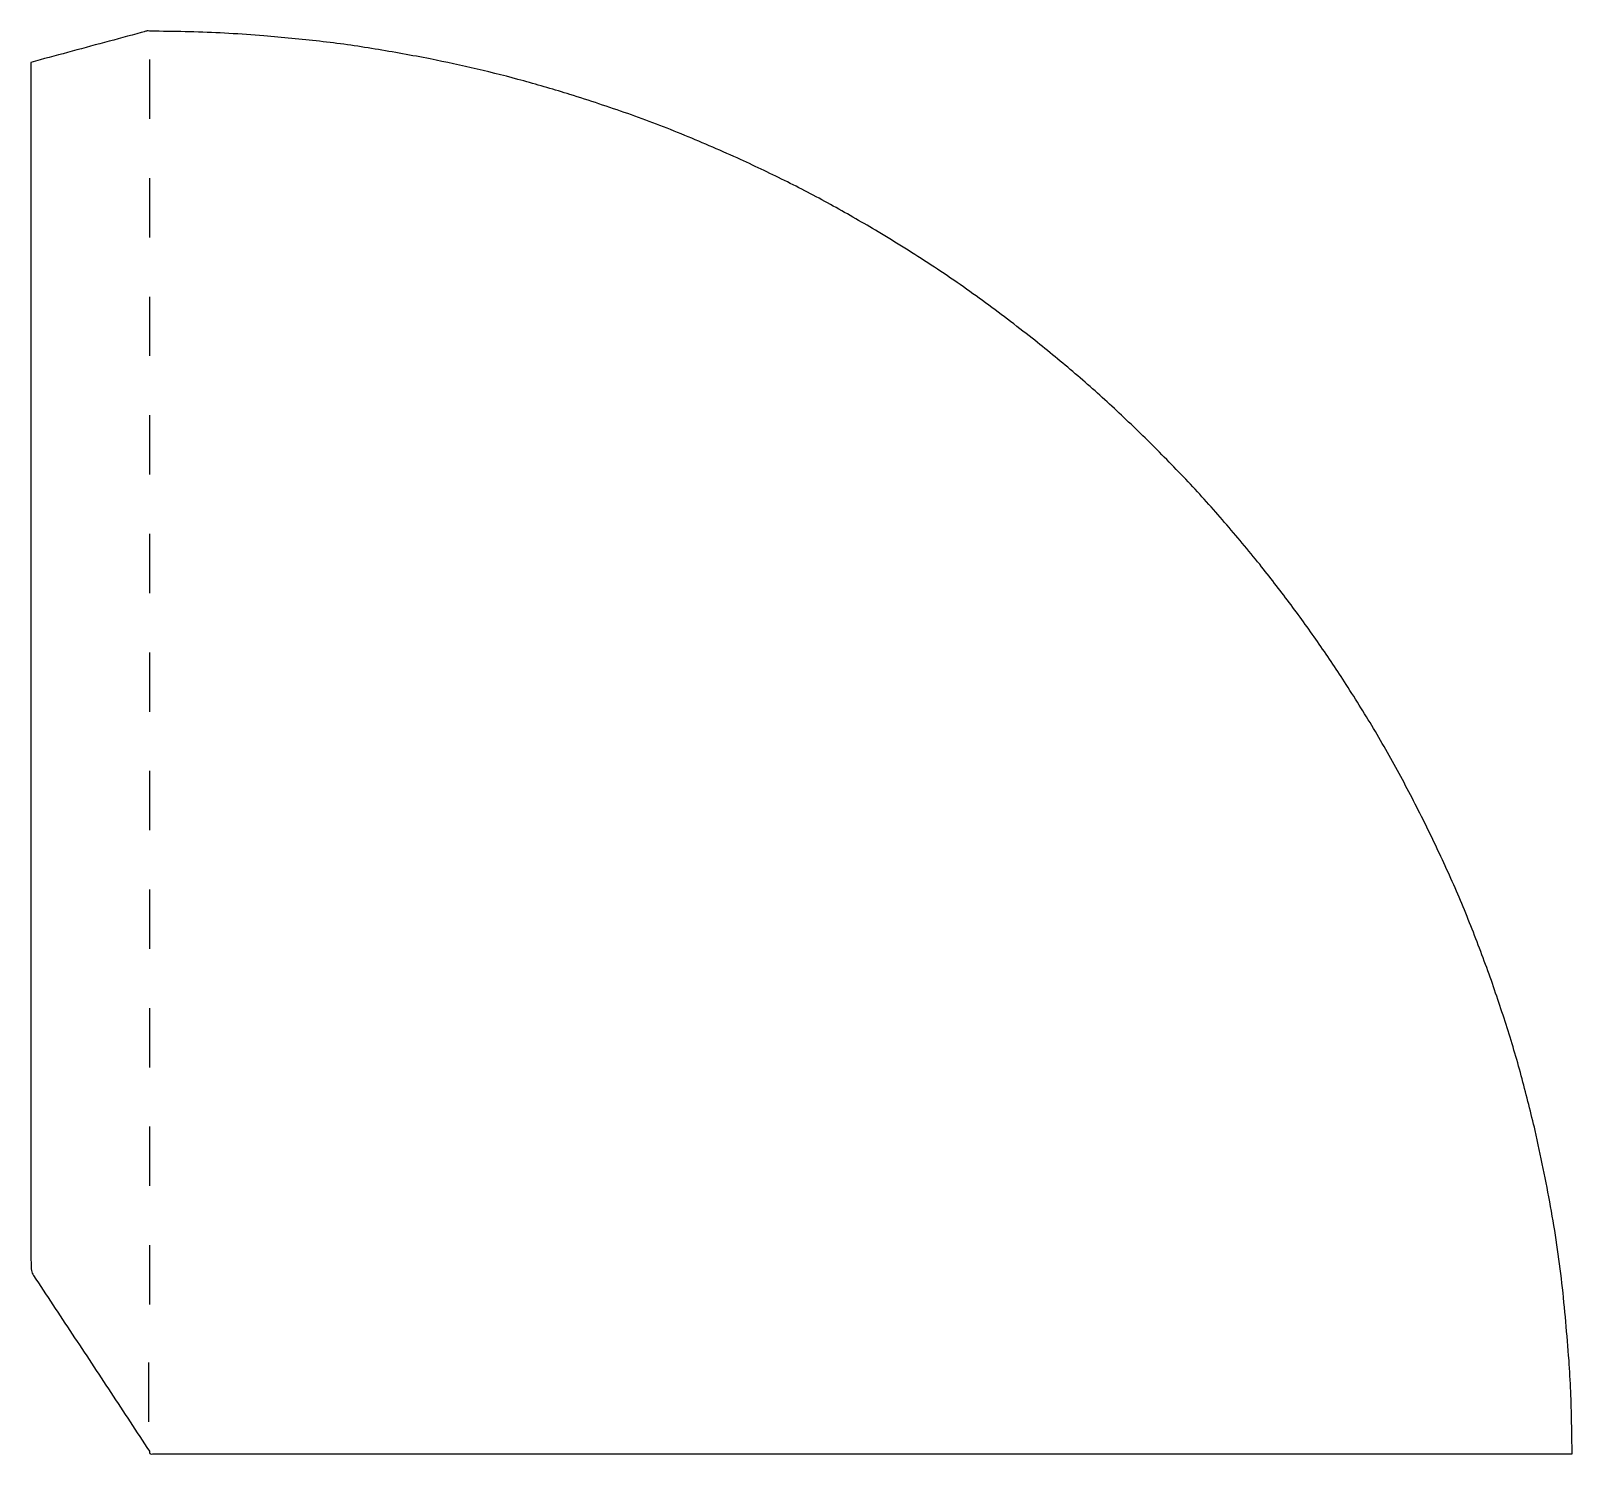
# Model space of a CAD drawing. Extents: x 9 to 297, y 53 to 318.
import ezdxf

# ---------------------------------------------------------------- set-up
doc = ezdxf.new("R2010")
doc.units = 0
doc.layers.get('0').update_dxf_attribs({"linetype": 'CONTINUOUS'})

msp = doc.modelspace()

# ---------------------------------------------------------------- linework, layer by layer
at = {"color": 1}
for points in [[(31.606913, 312.775261), (31.606913, 301.717258)], [(31.606913, 290.662078), (31.606913, 279.603764)], [(31.606913, 268.548556), (31.606913, 257.490807)], [(31.606913, 246.435598), (31.606913, 235.377849)], [(31.606913, 224.322076), (31.606913, 213.263762)], [(31.606913, 202.207989), (31.606913, 191.15024)], [(31.606913, 202.207989), (31.606913, 191.15024)], [(31.606913, 180.095878), (31.606913, 169.038129)], [(31.606913, 157.982356), (31.606913, 146.924607)], [(31.606913, 135.868833), (31.606913, 124.81052)], [(31.606913, 113.755029), (31.606913, 102.696998)], [(31.606913, 113.755029), (31.606913, 102.696998)], [(31.606913, 91.642071), (31.606913, 80.583758)], [(31.41472, 69.749247), (31.41472, 58.690933)]]:
    msp.add_lwpolyline(points, dxfattribs=at)
at = {"color": 7}
for points, knots in [([(30.09392, 317.805054), (27.804651, 317.187756), (23.226444, 315.95325), (16.359134, 314.100898), (11.780948, 312.866385), (9.491698, 312.249086)], [0, 0, 0, 0, 7.113106, 14.225185, 21.338237, 21.338237, 21.338237, 21.338237]), ([(31.604938, 318.081462), (31.469647, 318.107222), (31.134893, 318.17096), (30.649972, 317.923856), (30.275184, 317.843782), (30.09392, 317.805054)], [0, 0, 0, 0, 0.404112, 0.999902, 1.557948, 1.557948, 1.557948, 1.557948]), ([(33.397049, 318.049176), (33.197817, 318.053495), (32.799701, 318.062124), (32.202316, 318.072216), (31.804173, 318.078379), (31.604938, 318.081462)], [0, 0, 0, 0, 0.597835, 1.194627, 1.792406, 1.792406, 1.792406, 1.792406]), ([(52.958153, 317.215379), (50.78755, 317.370855), (46.446797, 317.681774), (39.923765, 317.954989), (35.572677, 318.01778), (33.397049, 318.049176)], [0, 0, 0, 0, 6.528261, 13.055159, 19.582559, 19.582559, 19.582559, 19.582559]), ([(83.962804, 312.898649), (80.541881, 313.539108), (73.700454, 314.819949), (63.356335, 316.270708), (56.424373, 316.900474), (52.958153, 317.215379)], [0, 0, 0, 0, 10.440338, 20.879396, 31.319891, 31.319891, 31.319891, 31.319891]), ([(9.491698, 312.249086), (9.491698, 287.451946), (9.491698, 237.857974), (9.491698, 163.466887), (9.491698, 113.87294), (9.491698, 89.075824)], [0, 0, 0, 0, 74.391422, 148.781915, 223.173262, 223.173262, 223.173262, 223.173262]), ([(110.051427, 306.269305), (107.184521, 307.125567), (101.450572, 308.838132), (92.747229, 311.048661), (86.891039, 312.281967), (83.962804, 312.898649)], [0, 0, 0, 0, 8.975556, 17.951543, 26.928383, 26.928383, 26.928383, 26.928383]), ([(141.880731, 294.139338), (138.415376, 295.668576), (131.48501, 298.726901), (120.865065, 302.783241), (113.655852, 305.107323), (110.051427, 306.269305)], [0, 0, 0, 0, 11.362309, 22.723489, 34.083527, 34.083527, 34.083527, 34.083527]), ([(167.536989, 280.654478), (164.751895, 282.275816), (159.182275, 285.518164), (150.62028, 290.012038), (144.793799, 292.763625), (141.880731, 294.139338)], [0, 0, 0, 0, 9.667233, 19.332501, 28.996625, 28.996625, 28.996625, 28.996625]), ([(196.2658, 260.799016), (193.190315, 263.169703), (187.039462, 267.910987), (177.455967, 274.544978), (170.843365, 278.617947), (167.536989, 280.654478)], [0, 0, 0, 0, 11.648345, 23.296248, 34.944683, 34.944683, 34.944683, 34.944683]), ([(218.20378, 241.348542), (215.863881, 243.616933), (211.183725, 248.15406), (203.863769, 254.642809), (198.79854, 258.746878), (196.2658, 260.799016)], [0, 0, 0, 0, 9.776109, 19.55371, 29.332287, 29.332287, 29.332287, 29.332287]), ([(238.695653, 218.636427), (236.532457, 221.260506), (232.206103, 226.508618), (225.382903, 234.099216), (220.596825, 238.932096), (218.20378, 241.348542)], [0, 0, 0, 0, 10.201725, 20.403266, 30.604853, 30.604853, 30.604853, 30.604853]), ([(254.497276, 196.744167), (252.838357, 199.245459), (249.520498, 204.248079), (244.240511, 211.544078), (240.543781, 216.272513), (238.695653, 218.636427)], [0, 0, 0, 0, 9.003619, 18.007363, 27.008797, 27.008797, 27.008797, 27.008797]), ([(269.727962, 169.908784), (268.176584, 172.96847), (265.073834, 179.087831), (259.994916, 188.043983), (256.329823, 193.844104), (254.497276, 196.744167)], [0, 0, 0, 0, 10.290748, 20.58146, 30.872184, 30.872184, 30.872184, 30.872184]), ([(281.691927, 141.613184), (280.508887, 144.817214), (278.142888, 151.225055), (274.157698, 160.669322), (271.204585, 166.828872), (269.727962, 169.908784)], [0, 0, 0, 0, 10.245646, 20.490597, 30.736461, 30.736461, 30.736461, 30.736461]), ([(290.062356, 113.036209), (289.275567, 116.251787), (287.702027, 122.682789), (284.898629, 132.214009), (282.760857, 138.480038), (281.691927, 141.613184)], [0, 0, 0, 0, 9.930453, 19.860428, 29.791237, 29.791237, 29.791237, 29.791237]), ([(296.378489, 70.168911), (295.990767, 74.973212), (295.215304, 84.582059), (293.10625, 98.89988), (291.07698, 108.32413), (290.062356, 113.036209)], [0, 0, 0, 0, 14.457451, 28.915636, 43.37354, 43.37354, 43.37354, 43.37354]), ([(9.491698, 89.075824), (9.524697, 88.723133), (9.590525, 88.019578), (9.504096, 86.936221), (9.834391, 86.30007), (9.998456, 85.98408)], [0, 0, 0, 0, 1.065881, 2.126241, 3.172788, 3.172788, 3.172788, 3.172788]), ([(9.998456, 85.98408), (12.403466, 82.350375), (17.213487, 75.082962), (24.404255, 64.166328), (29.204788, 56.893154), (31.604938, 53.256744)], [0, 0, 0, 0, 13.072523, 26.145055, 39.216311, 39.216311, 39.216311, 39.216311]), ([(296.965511, 52.722498), (296.935049, 54.661906), (296.874129, 58.540558), (296.733989, 64.35922), (296.497004, 68.232101), (296.378489, 70.168911)], [0, 0, 0, 0, 5.819082, 11.637665, 17.458469, 17.458469, 17.458469, 17.458469]), ([(31.604938, 53.256744), (31.598962, 53.057081), (31.586672, 52.646508), (32.268264, 52.728009), (32.617984, 52.724402), (32.802689, 52.722498)], [0, 0, 0, 0, 0.497381, 1.022776, 1.610863, 1.610863, 1.610863, 1.610863]), ([(32.802689, 52.722498), (62.153814, 52.722498), (120.856587, 52.722498), (208.910861, 52.722498), (267.61401, 52.722498), (296.965511, 52.722498)], [0, 0, 0, 0, 88.053375, 176.108318, 264.162822, 264.162822, 264.162822, 264.162822])]:
    msp.add_open_spline(points, degree=3, knots=knots, dxfattribs=at)

doc.saveas('drawing.dxf')
